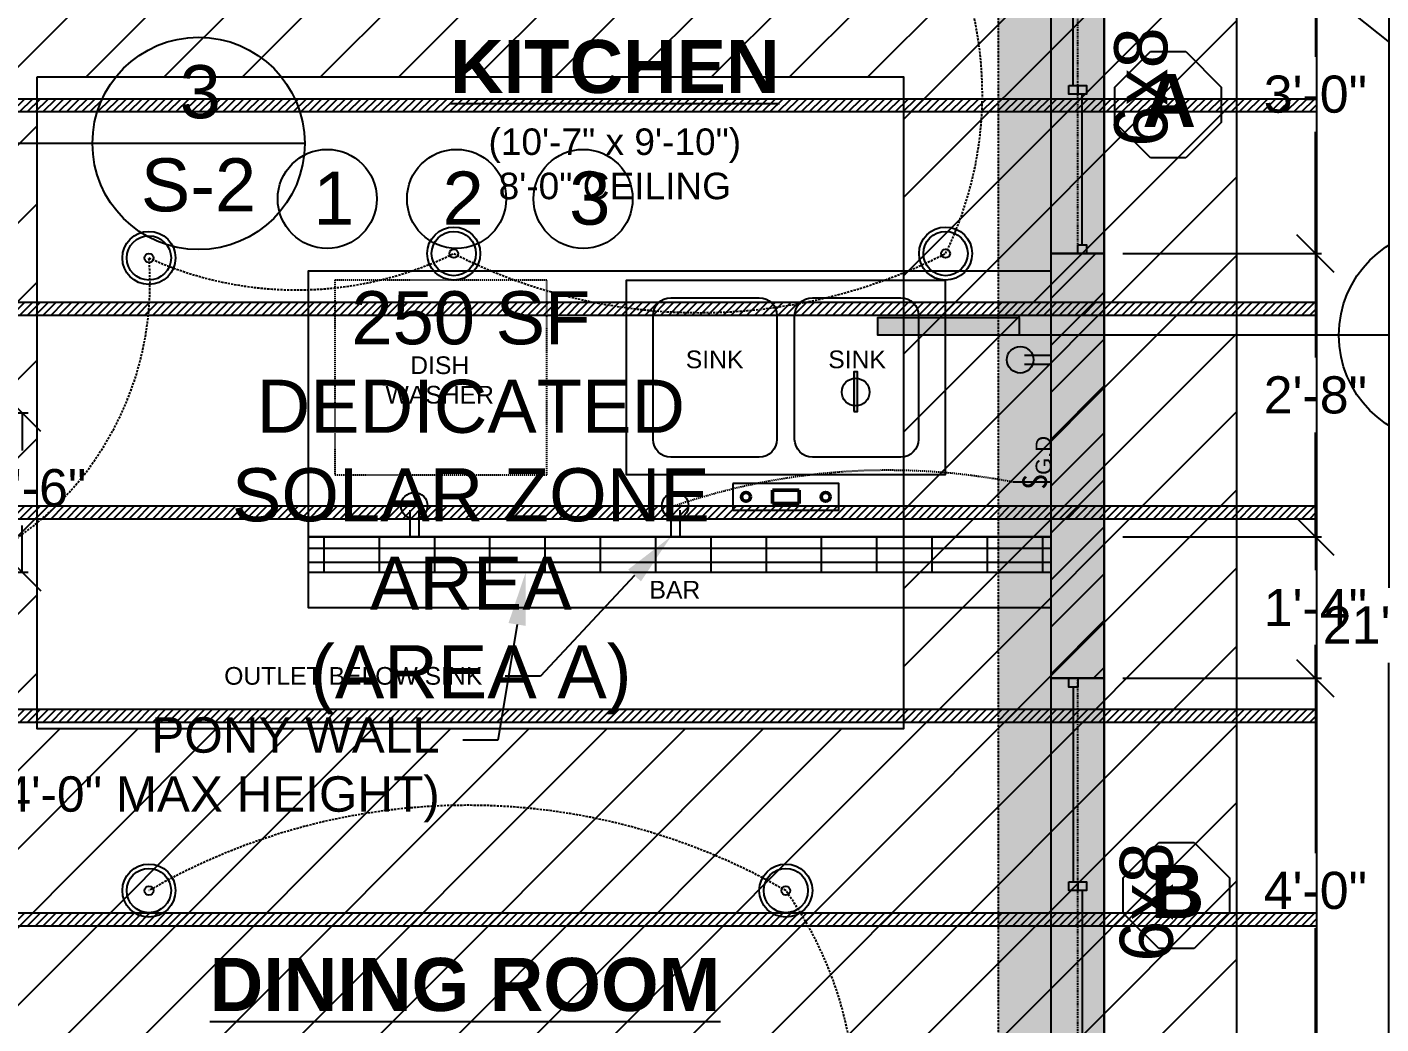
# Model space of a CAD drawing. Header units: inches. Extents: x -350 to 3672, y -1325 to 3943.
# Drawn here: x 228.9 to 382, y 13.4 to 126.1 of the extents above; entities that cross this region are included whole.
import ezdxf
from ezdxf import colors
from ezdxf.entities.mleader import LeaderData, LeaderLine
from ezdxf.math import Vec2, Vec3

# ---------------------------------------------------------------- set-up
doc = ezdxf.new("R2010")
doc.units = ezdxf.units.IN
doc.header["$MEASUREMENT"] = 0
doc.linetypes.add('ACAD_ISO09W100', pattern=[45, 24, -3, 6, -3, 6, -3])
doc.linetypes.add('DASHED2', pattern=[0.375, 0.25, -0.125])
for name, color, linetype in [('Architectural', 2, 'Continuous'), ('Electrical - Components', 40, 'Continuous'), ('F.P. - Dim & Labels', 7, 'Continuous'), ('F.P. - Doors & Window Labels', 1, 'Continuous'), ('F.P. - Doors & Windows', 1, 'Continuous'), ('F.P. Room Labels', 7, 'Continuous'), ('Floor Plan', 4, 'Continuous'), ('Foundation Outline', 9, 'DASHED2'), ('Foundaton - Dim & Labels', 9, 'Continuous'), ('PLUMBING', 2, 'Continuous'), ('Presentation', 7, 'Continuous'), ('Roof Framing - Dim & Labels', 7, 'Continuous'), ('Roof Overhang', 7, 'DASHED2'), ('Roof Plan', 7, 'Continuous'), ('Trusses', 7, 'Continuous')]:
    doc.layers.add(name, color=color, linetype=linetype)
doc.styles.get("Standard").update_dxf_attribs({"font": 'arial.ttf'})
doc.dimstyles.get("Standard").update_dxf_attribs({"dimscale": 0.7, "dimtxt": 6, "dimasz": 6, "dimexe": 1, "dimexo": 3, "dimgap": 3, "dimtad": 0, "dimtih": 1, "dimtoh": 1, "dimdec": 4, "dimzin": 1, "dimdsep": 46, "dimlunit": 4, "dimtxsty": 'Standard', "dimblk": 'OBLIQUE', "dimcen": 0.09, "dimadec": 0, "dimazin": 0, "dimtfac": 1, "dimtdec": 4, "dimtofl": 0, "dimtmove": 0, "dimatfit": 3, "dimfxl": 1, "dimtolj": 1, "dimtzin": 0, "dimarcsym": 0})

# ---------------------------------------------------------------- blocks, each defined once
blk = doc.blocks.new('_Oblique')
at = {"color": 0, "linetype": 'ByBlock', "lineweight": -2}
blk.add_line((-0.5, -0.5), (0.5, 0.5), dxfattribs=at)
blk = doc.blocks.new('*D13')
at = {"layer": 'Defpoints', "color": 0, "transparency": 16777216}
for p in [(211.7, 82.5), (211.7, 64.5), (228.36, 64.5)]:
    blk.add_point(p, dxfattribs=at)
at = {"layer": 'F.P. - Dim & Labels', "color": 0, "lineweight": -2, "transparency": 16777216}
for p, q in [((213.8, 82.5), (229.06, 82.5)), ((228.36, 82.5), (228.36, 78.25)), ((228.36, 64.5), (228.36, 69.76)), ((213.8, 64.5), (229.06, 64.5))]:
    blk.add_line(p, q, dxfattribs=at)
at = {"layer": 'F.P. - Dim & Labels', "color": 0, "lineweight": -2, "transparency": 16777216, "xscale": 4.199999999999999, "yscale": 4.199999999999999, "zscale": 4.199999999999999}
for p, rotation in [((228.36, 82.5), 90), ((228.36, 64.5), 270)]:
    blk.add_blockref('_Oblique', p, dxfattribs=dict(at, rotation=rotation))
at = {"layer": 'F.P. - Dim & Labels', "color": 0, "transparency": 16777216, "insert": (229.78, 74.01), "char_height": 4.2, "attachment_point": 5}
blk.add_mtext('\\A1;1\'-6"', dxfattribs=at)
blk = doc.blocks.new('*D26')
at = {"layer": 'Defpoints', "color": 0, "transparency": 16777216}
for p in [(350.7, 136.5), (350.7, 100.5), (374.57, 100.5)]:
    blk.add_point(p, dxfattribs=at)
at = {"layer": 'F.P. - Dim & Labels', "color": 0, "lineweight": -2, "transparency": 16777216}
for p, q in [((352.8, 136.5), (375.27, 136.5)), ((374.57, 136.5), (374.57, 122.73)), ((374.57, 100.5), (374.57, 114.24)), ((352.8, 100.5), (375.27, 100.5))]:
    blk.add_line(p, q, dxfattribs=at)
at = {"layer": 'F.P. - Dim & Labels', "color": 0, "lineweight": -2, "transparency": 16777216, "xscale": 4.199999999999999, "yscale": 4.199999999999999, "zscale": 4.199999999999999}
for p, rotation in [((374.57, 136.5), 90), ((374.57, 100.5), 270)]:
    blk.add_blockref('_Oblique', p, dxfattribs=dict(at, rotation=rotation))
at = {"layer": 'F.P. - Dim & Labels', "color": 0, "transparency": 16777216, "insert": (374.57, 118.49), "char_height": 4.2, "attachment_point": 5}
blk.add_mtext('\\A1;3\'-0"', dxfattribs=at)
blk = doc.blocks.new('*D27')
at = {"layer": 'Defpoints', "color": 0, "transparency": 16777216}
for p in [(350.7, 52.5), (350.7, 4.5), (374.57, 4.5)]:
    blk.add_point(p, dxfattribs=at)
at = {"layer": 'F.P. - Dim & Labels', "color": 0, "lineweight": -2, "transparency": 16777216}
for p, q in [((352.8, 52.5), (375.27, 52.5)), ((374.57, 52.5), (374.57, 32.74)), ((374.57, 4.5), (374.57, 24.26)), ((352.8, 4.5), (375.27, 4.5))]:
    blk.add_line(p, q, dxfattribs=at)
at = {"layer": 'F.P. - Dim & Labels', "color": 0, "lineweight": -2, "transparency": 16777216, "xscale": 4.199999999999999, "yscale": 4.199999999999999, "zscale": 4.199999999999999}
for p, rotation in [((374.57, 52.5), 90), ((374.57, 4.5), 270)]:
    blk.add_blockref('_Oblique', p, dxfattribs=dict(at, rotation=rotation))
at = {"layer": 'F.P. - Dim & Labels', "color": 0, "transparency": 16777216, "insert": (374.57, 28.5), "char_height": 4.2, "attachment_point": 5}
blk.add_mtext('\\A1;4\'-0"', dxfattribs=at)
blk = doc.blocks.new('*D36')
at = {"layer": 'Defpoints', "color": 0, "transparency": 16777216}
for p in [(350.7, 184.5), (350.7, -67.5), (397.64, -67.5)]:
    blk.add_point(p, dxfattribs=at)
at = {"layer": 'F.P. - Dim & Labels', "color": 0, "lineweight": -2, "transparency": 16777216}
for p, q in [((352.8, 184.5), (398.34, 184.5)), ((397.64, 184.5), (397.64, 62.74)), ((397.64, -67.5), (397.64, 54.26)), ((352.8, -67.5), (398.34, -67.5))]:
    blk.add_line(p, q, dxfattribs=at)
at = {"layer": 'F.P. - Dim & Labels', "color": 0, "lineweight": -2, "transparency": 16777216, "xscale": 4.199999999999999, "yscale": 4.199999999999999, "zscale": 4.199999999999999}
for p, rotation in [((397.64, 184.5), 90), ((397.64, -67.5), 270)]:
    blk.add_blockref('_Oblique', p, dxfattribs=dict(at, rotation=rotation))
at = {"layer": 'F.P. - Dim & Labels', "color": 0, "transparency": 16777216, "insert": (397.64, 58.5), "char_height": 4.2, "attachment_point": 5}
blk.add_mtext('\\A1;21\'-0"', dxfattribs=at)
blk = doc.blocks.new('*D54')
at = {"layer": 'Defpoints', "color": 0, "transparency": 16777216}
for p in [(350.7, 184.5), (350.7, -67.5), (382.89, -67.5)]:
    blk.add_point(p, dxfattribs=at)
at = {"layer": 'Foundaton - Dim & Labels', "color": 0, "lineweight": -2, "transparency": 16777216}
for p, q in [((352.8, 184.5), (383.59, 184.5)), ((382.89, 184.5), (382.89, 62.74)), ((382.89, -67.5), (382.89, 54.26)), ((352.8, -67.5), (383.59, -67.5))]:
    blk.add_line(p, q, dxfattribs=at)
at = {"layer": 'Foundaton - Dim & Labels', "color": 0, "lineweight": -2, "transparency": 16777216, "xscale": 4.199999999999999, "yscale": 4.199999999999999, "zscale": 4.199999999999999}
for p, rotation in [((382.89, 184.5), 90), ((382.89, -67.5), 270)]:
    blk.add_blockref('_Oblique', p, dxfattribs=dict(at, rotation=rotation))
at = {"layer": 'Foundaton - Dim & Labels', "color": 0, "transparency": 16777216, "insert": (382.89, 58.5), "char_height": 4.2, "attachment_point": 5}
blk.add_mtext('\\A1;21\'-0"', dxfattribs=at)
blk = doc.blocks.new('*D56')
at = {"layer": 'Defpoints', "color": 0, "transparency": 16777216}
for p in [(350.7, 100.5), (350.7, 68.5), (374.57, 68.5)]:
    blk.add_point(p, dxfattribs=at)
at = {"layer": 'F.P. - Dim & Labels', "color": 0, "lineweight": -2, "transparency": 16777216}
for p, q in [((352.8, 100.5), (375.27, 100.5)), ((374.57, 100.5), (374.57, 88.74)), ((374.57, 68.5), (374.57, 80.26)), ((352.8, 68.5), (375.27, 68.5))]:
    blk.add_line(p, q, dxfattribs=at)
at = {"layer": 'F.P. - Dim & Labels', "color": 0, "lineweight": -2, "transparency": 16777216, "xscale": 4.199999999999999, "yscale": 4.199999999999999, "zscale": 4.199999999999999}
for p, rotation in [((374.57, 100.5), 90), ((374.57, 68.5), 270)]:
    blk.add_blockref('_Oblique', p, dxfattribs=dict(at, rotation=rotation))
at = {"layer": 'F.P. - Dim & Labels', "color": 0, "transparency": 16777216, "insert": (374.57, 84.5), "char_height": 4.2, "attachment_point": 5}
blk.add_mtext('\\A1;2\'-8"', dxfattribs=at)
blk = doc.blocks.new('*D57')
at = {"layer": 'Defpoints', "color": 0, "transparency": 16777216}
for p in [(350.7, 68.5), (350.7, 52.5), (374.57, 52.5)]:
    blk.add_point(p, dxfattribs=at)
at = {"layer": 'F.P. - Dim & Labels', "color": 0, "lineweight": -2, "transparency": 16777216}
for p, q in [((352.8, 68.5), (375.27, 68.5)), ((374.57, 68.5), (374.57, 64.71)), ((374.57, 52.5), (374.57, 56.29)), ((352.8, 52.5), (375.27, 52.5))]:
    blk.add_line(p, q, dxfattribs=at)
at = {"layer": 'F.P. - Dim & Labels', "color": 0, "lineweight": -2, "transparency": 16777216, "xscale": 4.199999999999999, "yscale": 4.199999999999999, "zscale": 4.199999999999999}
for p, rotation in [((374.57, 68.5), 90), ((374.57, 52.5), 270)]:
    blk.add_blockref('_Oblique', p, dxfattribs=dict(at, rotation=rotation))
at = {"layer": 'F.P. - Dim & Labels', "color": 0, "transparency": 16777216, "insert": (374.57, 60.5), "char_height": 4.2, "attachment_point": 5}
blk.add_mtext('\\A1;1\'-4"', dxfattribs=at)
blk = doc.blocks.new('*D86')
at = {"layer": 'Defpoints', "color": 0, "transparency": 16777216}
for p in [(350.7, 184.5), (350.7, -67.5), (397.64, -67.5)]:
    blk.add_point(p, dxfattribs=at)
at = {"layer": 'Presentation', "color": 0, "lineweight": -2, "transparency": 16777216}
for p, q in [((352.8, 184.5), (398.34, 184.5)), ((397.64, 184.5), (397.64, 62.74)), ((397.64, -67.5), (397.64, 54.26)), ((352.8, -67.5), (398.34, -67.5))]:
    blk.add_line(p, q, dxfattribs=at)
at = {"layer": 'Presentation', "color": 0, "lineweight": -2, "transparency": 16777216, "xscale": 4.199999999999999, "yscale": 4.199999999999999, "zscale": 4.199999999999999}
for p, rotation in [((397.64, 184.5), 90), ((397.64, -67.5), 270)]:
    blk.add_blockref('_Oblique', p, dxfattribs=dict(at, rotation=rotation))
at = {"layer": 'Presentation', "color": 0, "transparency": 16777216, "insert": (397.64, 58.5), "char_height": 4.2, "attachment_point": 5}
blk.add_mtext('\\A1;21\'-0"', dxfattribs=at)

msp = doc.modelspace()

# ---------------------------------------------------------------- hatches: boundary and pattern name
at = {"layer": 'Electrical - Components', "transparency": 33554508}
h = msp.add_hatch(color=256, dxfattribs=at)
h.dxf.hatch_style = 1
h.paths.add_polyline_path([(322.79975, 87.11966), (322.39215, 87.11966), (322.39215, 86.39319, -0.065768562), (322.79975, 86.39319)])
h.paths.add_polyline_path([(322.79975, 86.39319, 0.065768562), (322.39215, 86.39319), (322.39215, 83.30789, 0.065768562), (322.79975, 83.30789)])
h.paths.add_polyline_path([(322.79975, 83.30789, -0.065768562), (322.39215, 83.30789), (322.39215, 82.63959), (322.79975, 82.63959)])
at = {"layer": 'Floor Plan', "transparency": 33554508}
h = msp.add_hatch(dxfattribs=at)
h.set_pattern_fill('ANSI31', color=256, scale=30)
h.paths.add_polyline_path([(13.69927, 178.49948), (135.69927, 178.49948), (139.69927, 178.49948), (157.69927, 178.49948), (157.69927, 184.49948), (7.69927, 184.49948), (7.69927, 40.49948), (13.69927, 40.49948)])
h.paths.add_polyline_path([(308.56189, 184.49948), (307.06189, 184.49948), (193.69927, 184.49948), (193.69927, 178.49948), (211.69927, 178.49948), (217.69927, 178.49948), (306.67991, 178.49948)])
h.paths.add_polyline_path([(350.69927, 184.49948), (309.56189, 184.49948), (307.67991, 178.49948), (344.69927, 178.49948), (344.69927, 136.49948), (350.69927, 136.49948)])
h.paths.add_polyline_path([(13.69927, -7.50052), (7.69927, -7.50052), (7.69927, -67.50052), (55.69927, -67.50052), (55.69927, -61.50052), (13.69927, -61.50052)])
h.paths.add_polyline_path([(223.69927, -61.50052), (103.69927, -61.50052), (103.69927, -67.50052), (223.69927, -67.50052)])
h.paths.add_polyline_path([(278.69927, -61.50052), (259.69927, -61.50052), (259.69927, -67.50052), (278.69927, -67.50052)])
h.paths.add_polyline_path([(350.69927, 4.49948), (344.69927, 4.49948), (344.69927, -61.50052), (302.69927, -61.50052), (302.69927, -67.50052), (350.69927, -67.50052)])
h.paths.add_polyline_path([(350.69927, 100.49948), (344.69927, 100.49948), (344.69927, 52.49948), (350.69927, 52.49948)])
h.paths.add_polyline_path([(345.71851, 74.91336), (345.71851, 80.19998), (342.06719, 80.19998), (342.06719, 74.91336)], flags=9)
h = msp.add_hatch(dxfattribs=at)
h.set_pattern_fill('GRATE', color=256, scale=50)
h.paths.add_polyline_path([(344.69927, 64.49948), (344.69927, 68.49948), (260.69927, 68.49948), (260.69927, 64.49948)])
at = {"layer": 'Foundation Outline', "transparency": 33554534}
h = msp.add_hatch(dxfattribs=at)
h.set_pattern_fill('AR-CONC', color=256)
h.paths.add_polyline_path([(7.69927, 184.49948), (7.69927, -67.50052), (350.69927, -67.50052), (350.69927, 184.49948)])
h.paths.add_polyline_path([(338.69927, 172.49948), (338.69927, -55.50052), (19.69927, -55.50052), (19.69927, 172.49948)], flags=16)
at = {"layer": 'Roof Framing - Dim & Labels', "transparency": 33554559}
h = msp.add_hatch(color=256, dxfattribs=at)
h.dxf.hatch_style = 1
h.paths.add_polyline_path([(325.09292, 93.25941), (325.09292, 91.25941), (341.09292, 91.25941), (341.09292, 93.25941), (335.09292, 93.25941)])
at = {"layer": 'Roof Plan', "transparency": 33554508}
h = msp.add_hatch(dxfattribs=at)
h.set_pattern_fill('ANSI31', color=256, scale=50)
h.set_pattern_definition([(45, (-350.9465, -50.641), (-4.419417, 4.419417), [])])
h.paths.add_polyline_path([(365.69927, 166.49948), (197.69927, 166.49948), (197.69927, -49.50052), (365.69927, -49.50052)])
h.paths.add_polyline_path([(328.00369, 120.46252), (328.00369, 46.77525), (230.0716, 46.77525), (230.0716, 120.46252)], flags=16)
at = {"layer": 'Trusses', "transparency": 33554636}
h = msp.add_hatch(dxfattribs=at)
h.set_pattern_fill('ANSI31', color=256, scale=5)
h.set_pattern_definition([(45, (0, -1228.78587), (-0.44194174, 0.44194174), [])])
h.paths.add_polyline_path([(374.69927, 117.99948), (-16.30073, 117.99948), (-16.30073, 117.24948), (-16.30073, 116.49948), (374.69927, 116.49948)])
h = msp.add_hatch(dxfattribs=at)
h.set_pattern_fill('ANSI31', color=256, scale=5)
h.set_pattern_definition([(45, (0, -1251.78587), (-0.44194174, 0.44194174), [])])
h.paths.add_polyline_path([(374.69927, 94.99948), (-16.30073, 94.99948), (-16.30073, 94.24948), (-16.30073, 93.49948), (374.69927, 93.49948)])
h = msp.add_hatch(dxfattribs=at)
h.set_pattern_fill('ANSI31', color=256, scale=5)
h.set_pattern_definition([(45, (0, -1274.78587), (-0.44194174, 0.44194174), [])])
h.paths.add_polyline_path([(374.69927, 71.99948), (-16.30073, 71.99948), (-16.30073, 71.24948), (-16.30073, 70.49948), (374.69927, 70.49948)])
h = msp.add_hatch(dxfattribs=at)
h.set_pattern_fill('ANSI31', color=256, scale=5)
h.set_pattern_definition([(45, (0, -1297.78587), (-0.44194174, 0.44194174), [])])
h.paths.add_polyline_path([(374.69927, 48.99948), (-16.30073, 48.99948), (-16.30073, 48.24948), (-16.30073, 47.49948), (374.69927, 47.49948)])
h = msp.add_hatch(dxfattribs=at)
h.set_pattern_fill('ANSI31', color=256, scale=5)
h.set_pattern_definition([(45, (0, -1320.78587), (-0.44194174, 0.44194174), [])])
h.paths.add_polyline_path([(374.69927, 25.99948), (-16.30073, 25.99948), (-16.30073, 25.24948), (-16.30073, 24.49948), (374.69927, 24.49948)])

# ---------------------------------------------------------------- linework, layer by layer
at = {"layer": 'Architectural'}
for points in [[(344.69927, 98.49948), (260.69927, 98.49948), (260.69927, 68.49948), (344.69927, 68.49948), (344.69927, 98.49948)], [(260.69927, 68.49948), (260.69927, 60.49948), (344.69927, 60.49948), (344.69927, 68.49948)]]:
    msp.add_lwpolyline(points, dxfattribs=at)
at = {"layer": 'Architectural', "linetype": 'DASHED2', "ltscale": 0.5}
msp.add_lwpolyline([(287.69927, 97.49948), (263.69927, 97.49948), (263.69927, 75.49948), (287.69927, 75.49948), (287.69927, 97.49948)], dxfattribs=at)
at = {"layer": 'Electrical - Components', "lineweight": -2}
for p, q in [((341.69927, 88.99948), (344.69927, 88.99948)), ((341.69927, 87.99948), (344.69927, 87.99948))]:
    msp.add_line(p, q, dxfattribs=at)
at = {"layer": 'Electrical - Components'}
for p, q in [((344.69927, 74.64562), (340.49927, 74.64562)), ((272.19927, 71.49948), (272.19927, 68.49948)), ((273.19927, 71.49948), (273.19927, 68.49948)), ((301.69927, 71.49948), (301.69927, 68.49948)), ((302.69927, 71.49948), (302.69927, 68.49948))]:
    msp.add_line(p, q, dxfattribs=at)
msp.add_lwpolyline([(322.39215, 82.63959), (322.79975, 82.63959), (322.79975, 87.11966), (322.39215, 87.11966)], close=True, dxfattribs=at)
for centre, radius in [((242.69927, 99.99948), 3), ((277.15945, 100.49948), 3), ((277.15945, 100.49948), 2.5), ((332.76235, 100.49948), 3), ((332.76235, 100.49948), 2.5), ((242.69927, 99.99948), 2.5), ((242.69927, 99.99948), 0.5), ((277.15945, 100.49948), 0.5), ((332.76235, 100.49948), 0.5), ((322.59595, 84.85054), 1.55605), ((272.69927, 71.99948), 1.5), ((302.19927, 71.99948), 1.5), ((242.69927, 28.49948), 3), ((242.69927, 28.49948), 2.5), ((314.69927, 28.49948), 3), ((314.69927, 28.49948), 2.5), ((242.69927, 28.49948), 0.5), ((314.69927, 28.49948), 0.5)]:
    msp.add_circle(centre, radius, dxfattribs=at)
at = {"layer": 'Electrical - Components', "lineweight": -2}
msp.add_circle((341.19927, 88.49948), 1.5, dxfattribs=at)
at = {"layer": 'Electrical - Components', "linetype": 'DASHED2'}
for centre, radius, start, end in [((295.91704, 118.49948), 41.00703, 333.9631504, 26.0368496), ((207.73165, 97.12691), 35.08541, 295.6139623, 4.6962686), ((259.39862, 136.82865), 40.4383, 245.6091691, 296.0533802), ((304.9609, 154.97706), 61.16149, 242.963497, 297.036503), ((278.69927, -33.85435), 72, 60, 120), ((280.72336, 4.08576), 41.83769, 324.3005008, 35.6994992)]:
    msp.add_arc(centre, radius, start, end, dxfattribs=at)
at = {"layer": 'Electrical - Components', "linetype": 'DASHED2', "ltscale": 0.5}
msp.add_arc((326.30293, 1.62377), 74.38902, 78.9982352, 108.9063167, dxfattribs=at)
at = {"layer": 'F.P. - Doors & Window Labels'}
for p, q in [((355.9164, 123.31814), (359.9164, 123.31814)), ((359.9164, 123.31814), (363.9164, 119.31814)), ((351.9164, 115.31814), (351.9164, 119.31814)), ((363.9164, 119.31814), (363.9164, 115.31814)), ((359.9164, 111.31814), (355.9164, 111.31814)), ((356.85395, 33.9407), (360.85395, 33.9407)), ((360.85395, 33.9407), (364.85395, 29.9407)), ((352.85395, 25.9407), (352.85395, 29.9407)), ((364.85395, 29.9407), (364.85395, 25.9407)), ((360.85395, 21.9407), (356.85395, 21.9407))]:
    msp.add_line(p, q, dxfattribs=at)
for points in [[(351.9164, 119.31814), (355.9164, 123.31814)], [(355.9164, 111.31814), (351.9164, 115.31814)], [(363.9164, 115.31814), (359.9164, 111.31814)], [(352.85395, 29.9407), (356.85395, 33.9407)], [(356.85395, 21.9407), (352.85395, 25.9407)], [(364.85395, 25.9407), (360.85395, 21.9407)]]:
    msp.add_lwpolyline(points, dxfattribs=at)
at = {"layer": 'F.P. - Doors & Windows'}
for p, q in [((347.19927, 119.49948), (347.19927, 135.49948)), ((348.19927, 101.49948), (348.19927, 118.49948)), ((347.19927, 51.49948), (347.19927, 29.49948)), ((348.19927, 28.49948), (348.19927, 5.49948))]:
    msp.add_line(p, q, dxfattribs=at)
msp.add_lwpolyline([(350.69927, 136.49948), (350.69927, 100.49948), (344.69927, 100.49948), (344.69927, 136.49948), (350.69927, 136.49948)], dxfattribs=at)
for points in [[(346.69927, 119.49948), (347.69927, 119.49948), (347.69927, 118.49948), (346.69927, 118.49948)], [(347.69927, 119.49948), (348.69927, 119.49948), (348.69927, 118.49948), (347.69927, 118.49948)], [(347.69927, 101.49948), (348.69927, 101.49948), (348.69927, 100.49948), (347.69927, 100.49948)], [(350.69927, 52.49948), (350.69927, 4.49948), (344.69927, 4.49948), (344.69927, 52.49948)], [(346.69927, 52.49948), (347.69927, 52.49948), (347.69927, 51.49948), (346.69927, 51.49948)], [(346.69927, 29.49948), (347.69927, 29.49948), (347.69927, 28.49948), (346.69927, 28.49948)], [(347.69927, 29.49948), (348.69927, 29.49948), (348.69927, 28.49948), (347.69927, 28.49948)]]:
    msp.add_lwpolyline(points, close=True, dxfattribs=at)
at = {"layer": 'Floor Plan'}
for points in [[(350.69927, 100.49948), (350.69927, 52.49948), (344.69927, 52.49948), (344.69927, 100.49948), (350.69927, 100.49948)], [(260.69927, 68.49948), (260.69927, 64.49948), (344.69927, 64.49948), (344.69927, 68.49948), (260.69927, 68.49948)]]:
    msp.add_lwpolyline(points, dxfattribs=at)
at = {"layer": 'Foundation Outline', "linetype": 'Continuous', "lineweight": 25}
msp.add_lwpolyline([(7.69927, 184.49948), (7.69927, -67.50052), (350.69927, -67.50052), (350.69927, 184.49948), (7.69927, 184.49948)], dxfattribs=at)
at = {"layer": 'Foundation Outline'}
msp.add_lwpolyline([(19.69927, 172.49948), (338.69927, 172.49948), (338.69927, -55.50052), (19.69927, -55.50052)], close=True, dxfattribs=at)
at = {"layer": 'PLUMBING', "lineweight": 50}
for p, q in [((316.19927, 73.74948), (313.19927, 73.74948)), ((313.19927, 73.74948), (313.19927, 72.24948)), ((316.19927, 72.24948), (316.19927, 73.74948)), ((313.19927, 72.24948), (316.19927, 72.24948))]:
    msp.add_line(p, q, dxfattribs=at)
at = {"layer": 'PLUMBING'}
for points in [[(332.69927, 97.49948), (332.69927, 75.49948), (296.69927, 75.49948), (296.69927, 97.49948), (332.69927, 97.49948)], [(308.69927, 74.49948), (308.69927, 71.49948), (316.69927, 71.49948), (320.69927, 71.49948), (320.69927, 74.49948), (308.69927, 74.49948)]]:
    msp.add_lwpolyline(points, dxfattribs=at)
for points in [[(299.69927, 79.49948), (299.69927, 93.49948, -0.414213562), (301.69927, 95.49948), (311.69927, 95.49948, -0.414213562), (313.69927, 93.49948), (313.69927, 79.49948, -0.414213562), (311.69927, 77.49948), (301.69927, 77.49948, -0.414213562)], [(315.69927, 79.49948), (315.69927, 93.49948, -0.414213562), (317.69927, 95.49948), (327.69927, 95.49948, -0.414213562), (329.69927, 93.49948), (329.69927, 79.49948, -0.414213562), (327.69927, 77.49948), (317.69927, 77.49948, -0.414213562)]]:
    msp.add_lwpolyline(points, format="xyb", close=True, dxfattribs=at)
at = {"layer": 'PLUMBING', "lineweight": 50}
for centre in [(310.19927, 72.99948), (319.19927, 72.99948)]:
    msp.add_circle(centre, 0.5, dxfattribs=at)
at = {"layer": 'Roof Framing - Dim & Labels', "linetype": 'ACAD_ISO09W100', "ltscale": 0.01}
for p, q in [((347.69927, 100.49948), (347.69927, 136.49948)), ((347.69927, 4.49948), (347.69927, 52.49948))]:
    msp.add_line(p, q, dxfattribs=at)
at = {"layer": 'Roof Framing - Dim & Labels'}
for p, q in [((260.31415, 112.95026), (236.31415, 112.95026)), ((377.22591, 91.25941), (365.61103, 91.25941)), ((401.22591, 91.25941), (377.22591, 91.25941))]:
    msp.add_line(p, q, dxfattribs=at)
for points in [[(236.31415, 112.95026), (186.7078, 112.95026), (186.7078, 114.95026), (196.7078, 114.95026), (202.7078, 114.95026), (202.7078, 112.95026)], [(374.69927, 91.25941), (325.09292, 91.25941), (325.09292, 93.25941), (335.09292, 93.25941), (341.09292, 93.25941), (341.09292, 91.25941)]]:
    msp.add_lwpolyline(points, dxfattribs=at)
for centre in [(248.31415, 112.95026), (389.22591, 91.25941)]:
    msp.add_circle(centre, 12, dxfattribs=at)
at = {"layer": 'Roof Overhang', "linetype": 'DASHED2', "ltscale": 0.5}
msp.add_lwpolyline([(-16.30073, 202.49948), (374.69927, 202.49948), (374.69927, -85.50052), (-16.30073, -85.50052)], close=True, dxfattribs=at)
at = {"layer": 'Roof Plan'}
for points in [[(-16.30073, 202.49948), (374.69927, 202.49948), (374.69927, -85.50052), (-16.30073, -85.50052)], [(230.0716, 120.46252), (328.00369, 120.46252), (328.00369, 46.77525), (230.0716, 46.77525)]]:
    msp.add_lwpolyline(points, close=True, dxfattribs=at)
at = {"layer": 'Roof Plan', "linetype": 'DASHED2'}
msp.add_lwpolyline([(7.69927, 184.49948), (350.69927, 184.49948), (350.69927, -67.50052), (7.69927, -67.50052), (7.69927, 184.49948)], dxfattribs=at)
at = {"layer": 'Roof Plan'}
msp.add_lwpolyline([(197.69927, 166.49948), (197.69927, -49.50052), (365.69927, -49.50052), (365.69927, 166.49948), (197.69927, 166.49948)], dxfattribs=at)
for centre in [(262.85166, 106.6752), (277.47154, 106.6752), (291.78641, 106.6752)]:
    msp.add_circle(centre, 5.597, dxfattribs=at)
at = {"layer": 'Trusses'}
for points in [[(-16.30073, 116.49948), (-16.30073, 117.99948), (374.69927, 117.99948), (374.69927, 116.49948)], [(-16.30073, 93.49948), (-16.30073, 94.99948), (374.69927, 94.99948), (374.69927, 93.49948)], [(-16.30073, 70.49948), (-16.30073, 71.99948), (374.69927, 71.99948), (374.69927, 70.49948)], [(-16.30073, 47.49948), (-16.30073, 48.99948), (374.69927, 48.99948), (374.69927, 47.49948)], [(-16.30073, 24.49948), (-16.30073, 25.99948), (374.69927, 25.99948), (374.69927, 24.49948)]]:
    msp.add_lwpolyline(points, close=True, dxfattribs=at)

# ---------------------------------------------------------------- texts
at = {"layer": 'Architectural', "char_height": 2, "attachment_point": 1}
for s, insert in [('\\pxqc;DISH\\PWASHER', (265.09772, 88.87986)), ('BAR', (299.28494, 63.50754))]:
    msp.add_mtext_dynamic_manual_height_columns(s, width=20.9439712, gutter_width=1, heights=[0], dxfattribs=dict(at, insert=insert))
at = {"layer": 'Electrical - Components', "linetype": 'DASHED2', "insert": (342.9489, 75.48807), "char_height": 1.771875, "attachment_point": 1, "rotation": 90}
msp.add_mtext_dynamic_manual_height_columns('G.D', width=3.4891004, gutter_width=1, heights=[0], dxfattribs=at)
at = {"layer": 'Electrical - Components', "insert": (341.43364, 73.7978), "char_height": 2.8, "attachment_point": 1, "rotation": 90}
msp.add_mtext_dynamic_manual_height_columns('{\\fBatangChe|b0|i0|c0|p49;S}', width=13.0889423, gutter_width=1, heights=[0], dxfattribs=at)
at = {"layer": 'F.P. - Doors & Window Labels', "char_height": 6, "attachment_point": 5}
for s, insert in [('\\pxqc;{\\fArial|b1|i0|c0|p34;A}', (358.05327, 117.79187)), ('\\pxqc;{\\fArial|b1|i0|c0|p34;B}', (358.99082, 28.41443))]:
    msp.add_mtext_dynamic_manual_height_columns(s, width=70.1010121, gutter_width=1, heights=[0], dxfattribs=dict(at, insert=insert))
at = {"layer": 'F.P. Room Labels', "char_height": 6, "attachment_point": 1}
for s, insert in [('\\pxqc;{\\fArial|b1|i0|c0|p34;\\LKITCHEN\\P\\fArial|b0|i0|c0|p34;\\H0.5x;\\l(10\'-7" x 9\'-10")\\P8\'-0" CEILING}', (260.31417, 124.64334)), ('\\pxqc;{\\fArial|b1|i0|c0|p34;\\LDINING ROOM\\P\\fArial|b0|i0|c0|p34;\\H0.5x;\\l(8\'-7" x 10\'-2")\\P8\'-0" CEILING}', (243.38427, 20.89492))]:
    msp.add_mtext_dynamic_manual_height_columns(s, width=70.1010121, gutter_width=1, heights=[0], dxfattribs=dict(at, insert=insert))
at = {"layer": 'PLUMBING', "char_height": 2, "attachment_point": 1}
for insert in [(303.38855, 89.54026), (319.49919, 89.54026)]:
    msp.add_mtext_dynamic_manual_height_columns('SINK', width=20.9439712, gutter_width=1, heights=[0], dxfattribs=dict(at, insert=insert))
at = {"layer": 'Roof Framing - Dim & Labels', "char_height": 6, "attachment_point": 1, "rotation": 90}
for heights, insert in [([6.12688], (351.83086, 112.56467)), ([0], (352.45684, 20.45667))]:
    msp.add_mtext_dynamic_manual_height_columns('6x8', width=30.6199099, gutter_width=1, heights=heights, dxfattribs=dict(at, insert=insert))
at = {"layer": 'Roof Framing - Dim & Labels', "char_height": 6, "attachment_point": 1}
for s, insert in [('3', (246.16024, 121.79227)), ('S-2', (241.77522, 111.26491))]:
    msp.add_mtext_dynamic_manual_height_columns(s, width=6.4632211, gutter_width=1, heights=[0], dxfattribs=dict(at, insert=insert))
at = {"layer": 'Roof Plan', "char_height": 6, "attachment_point": 1}
for s, width, insert in [('1', 7.5883495, (261.26919, 109.76656)), ('2', 7.5883495, (275.88908, 109.76656)), ('3', 7.5883495, (290.20395, 109.76656)), ('\\pxqc;250 SF \\PDEDICATED SOLAR ZONE AREA\\P(AREA A)', 78.72718, (239.72586, 96.24293))]:
    msp.add_mtext_dynamic_manual_height_columns(s, width=width, gutter_width=1, heights=[0], dxfattribs=dict(at, insert=insert))

# ---------------------------------------------------------------- dimensions: what is measured, and where the dimension line sits
at = {"layer": 'F.P. - Dim & Labels'}
for base, p1, p2, picture, middle in [((397.64302, -67.50052), (350.69927, 184.49948), (350.69927, -67.50052), '*D36', (397.64302, 58.49948)), ((374.56556, 68.49948), (350.69927, 100.49948), (350.69927, 68.49948), '*D56', (374.56556, 84.49948)), ((374.56556, 52.49948), (350.69927, 68.49948), (350.69927, 52.49948), '*D57', (374.56556, 60.49948)), ((374.56556, 4.49948), (350.69927, 52.49948), (350.69927, 4.49948), '*D27', (374.56556, 28.49948))]:
    dim = msp.add_linear_dim(base=base, p1=p1, p2=p2, angle=90, dimstyle='Standard', dxfattribs=at)
    dim.commit()
    dim.dimension.update_dxf_attribs({"geometry": picture, "text_midpoint": middle})
dim = msp.add_linear_dim(base=(374.56556, 100.49948), p1=(350.69927, 136.49948), p2=(350.69927, 100.49948), angle=90, dimstyle='Standard', dxfattribs=at)
dim.commit()
dim.dimension.update_dxf_attribs({"geometry": '*D26', "text_midpoint": (374.56556, 118.4887), "dimtype": 160})
dim = msp.add_linear_dim(base=(228.36489, 64.49948), p1=(211.69927, 82.49948), p2=(211.69927, 64.49948), angle=90, dimstyle='Standard', override={"dimtmove": 2}, dxfattribs=at)
dim.commit()
dim.dimension.update_dxf_attribs({"geometry": '*D13', "text_midpoint": (229.78027, 74.0072), "dimtype": 160})
at = {"layer": 'Foundaton - Dim & Labels'}
dim = msp.add_linear_dim(base=(382.88936, -67.50052), p1=(350.69927, 184.49948), p2=(350.69927, -67.50052), angle=90, dimstyle='Standard', dxfattribs=at)
dim.commit()
dim.dimension.update_dxf_attribs({"geometry": '*D54', "text_midpoint": (382.88936, 58.49948)})
at = {"layer": 'Presentation'}
dim = msp.add_linear_dim(base=(397.64302, -67.50052), p1=(350.69927, 184.49948), p2=(350.69927, -67.50052), angle=90, dimstyle='Standard', dxfattribs=at)
dim.commit()
dim.dimension.update_dxf_attribs({"geometry": '*D86', "text_midpoint": (397.64302, 58.49948)})

# ---------------------------------------------------------------- leaders
at = {"layer": 'Electrical - Components'}
ml = msp.add_multileader_mtext('Standard', dxfattribs=at)
ml.set_content('OUTLET BELOW SINK', color=256)
ml.set_leader_properties()
ml.build(insert=Vec2(0, 0))
ml.multileader.update_dxf_attribs({"dogleg_length": 3.98438, "arrow_head_size": 6})
ctx = ml.context
ctx.base_point, ctx.char_height, ctx.arrow_head_size, ctx.landing_gap_size, ctx.plane_origin = Vec3(248.74804, 52.75446), 2, 6, 2.59375, Vec3(286.97402, 68.49948)
ctx.text_align_type = 2
notes = []
notes.append((ctx, [(0, (1, 1, 0), (286.9663, 52.75446), (-1, 0), 3.98438, [(0, [(301.69927, 68.49948)], 0, [])])]))
ctx.mtext.insert, ctx.mtext.alignment, ctx.mtext.flow_direction = Vec3(280.38818, 53.77152), 3, 5
at = {"layer": 'F.P. - Dim & Labels'}
ml = msp.add_multileader_mtext('Standard', dxfattribs=at)
ml.set_content('PONY WALL\\P(4\'-0" MAX HEIGHT)', color=256)
ml.set_leader_properties()
ml.build(insert=Vec2(0, 0))
ml.multileader.update_dxf_attribs({"dogleg_length": 3.98438, "arrow_head_size": 6})
ctx = ml.context
ctx.base_point, ctx.arrow_head_size, ctx.landing_gap_size, ctx.plane_origin = Vec3(222.34929, 45.49955), 6, 2.59375, Vec3(285.30092, 64.49948)
ctx.text_align_type = 2
notes.append((ctx, [(0, (1, 1, 0), (282.15418, 45.49955), (-1, 0), 3.98438, [(0, [(285.30092, 64.49948)], 0, [])])]))
ctx.mtext.insert, ctx.mtext.width, ctx.mtext.alignment, ctx.mtext.flow_direction = Vec3(275.57606, 48.08754), 54.5499184, 3, 5
at = {"layer": 'Roof Plan'}
ml = msp.add_multileader_mtext('Standard', dxfattribs=at)
ml.set_content('OUTLINE OF WALLS BELOW', color=256)
ml.set_leader_properties()
ml.build(insert=Vec2(0, 0))
ml.multileader.update_dxf_attribs({"dogleg_length": 3.98438, "arrow_head_size": 6})
ctx = ml.context
ctx.base_point, ctx.arrow_head_size, ctx.landing_gap_size, ctx.plane_origin = Vec3(413.71861, 102.99663), 6, 2.59375, Vec3(350.69927, 150.07461)
notes.append((ctx, [(0, (1, 1, 0), (409.73423, 102.99663), (1, 0), 3.98438, [(0, [(350.69927, 150.07461)], 0, [])])]))
ctx.mtext.insert, ctx.mtext.width, ctx.mtext.flow_direction = Vec3(416.31236, 105.03074), 46.6267822, 5
for ctx, leaders in notes:
    for number, flags, end, landing, length, lines in leaders:
        leader = LeaderData()
        leader.index, (leader.has_last_leader_line, leader.has_dogleg_vector, leader.attachment_direction) = number, flags
        leader.last_leader_point, leader.dogleg_vector, leader.dogleg_length = Vec3(end), Vec3(landing), length
        for number, points, colour, breaks in lines:
            line = LeaderLine()
            line.index, line.vertices, line.color, line.breaks = number, Vec3.list(points), colors.encode_raw_color(colour), breaks
            leader.lines.append(line)
        ctx.leaders.append(leader)

doc.saveas('drawing.dxf')
